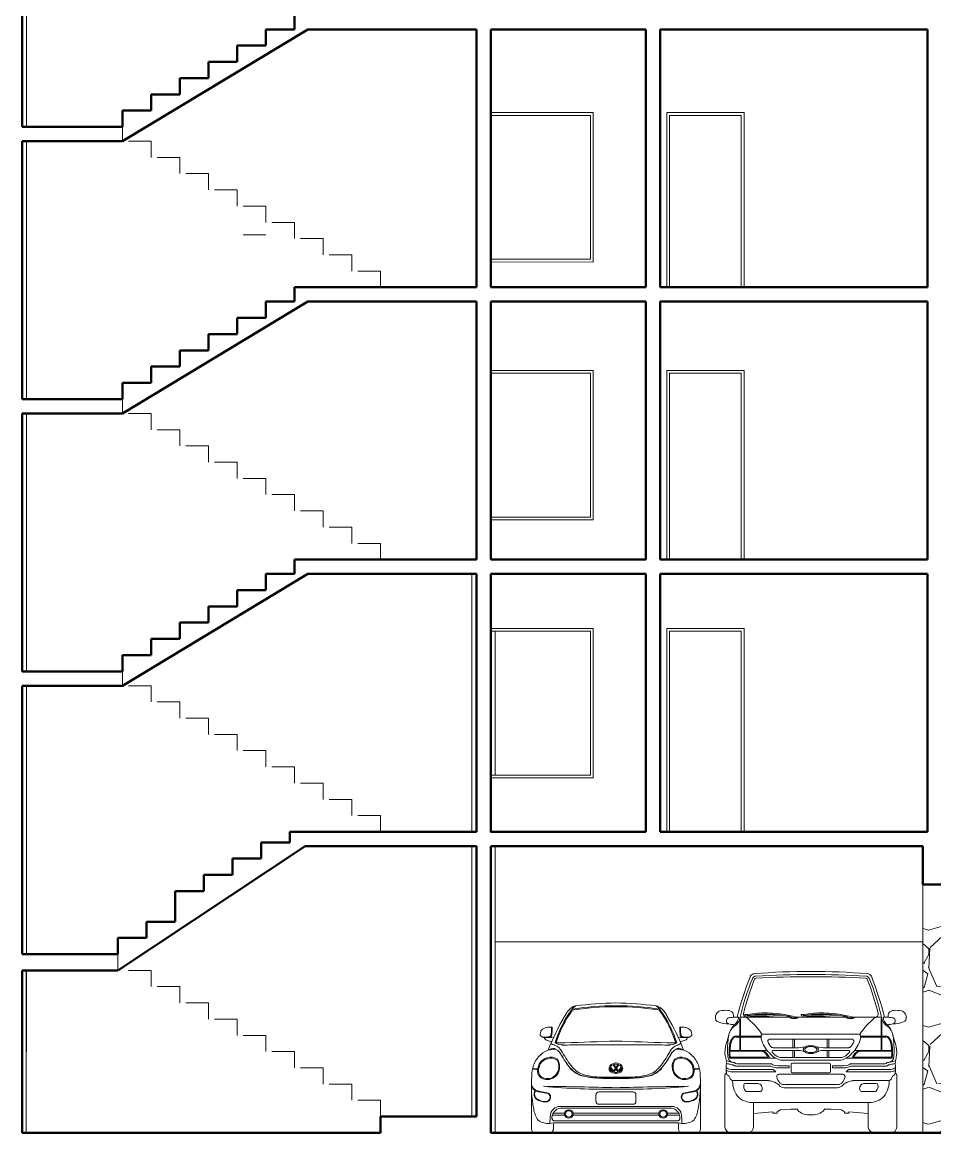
# Model space of a CAD drawing. Header units: millimetres. Extents: x 42 to 552, y 43 to 535.
# Drawn here: x 299.78 to 309.33, y 479.7 to 491.33 of the extents above; entities that cross this region are included whole.
import ezdxf

# ---------------------------------------------------------------- set-up
doc = ezdxf.new("R2010")
doc.units = ezdxf.units.MM
doc.header["$LTSCALE"] = 0.75
doc.header["$MEASUREMENT"] = 0
doc.linetypes.add('HIDDEN2', pattern=[4.7625, 3.175, -1.5875])
for name, color, linetype, lineweight in [('Linhas', 7, 'Continuous', 15), ('Linhas finas', 7, 'Continuous', 0), ('Paredes', 7, 'Continuous', 50), ('Traçejado', 250, 'HIDDEN2', 0)]:
    doc.layers.add(name, color=color, linetype=linetype, lineweight=lineweight)

# ---------------------------------------------------------------- blocks, each defined once
blk = doc.blocks.new('BeetleF')
for p, q in [((0.045, 0.968), (0.097, 0.951)), ((0.06, 0.998), (0.115, 0.993)), ((1.48, 0.998), (1.425, 0.993)), ((1.496, 0.968), (1.443, 0.951)), ((0.306, 0.921), (0.77, 0.921)), ((1.234, 0.921), (0.77, 0.921)), ((0.764, 0.676), (0.74, 0.712)), ((0.77, 0.684), (0.749, 0.716)), ((0.77, 0.684), (0.792, 0.716)), ((0.776, 0.676), (0.801, 0.712)), ((0.738, 0.639), (0.71, 0.679)), ((0.744, 0.646), (0.714, 0.69)), ((0.744, 0.646), (0.764, 0.676)), ((0.748, 0.635), (0.77, 0.667)), ((0.77, 0.676), (0.764, 0.676)), ((0.77, 0.676), (0.776, 0.676)), ((0.792, 0.635), (0.77, 0.667)), ((0.796, 0.646), (0.776, 0.676)), ((0.796, 0.646), (0.826, 0.69)), ((0.803, 0.639), (0.83, 0.679)), ((-0.115, 0.492), (-0.115, 0.038)), ((0.629, 0.571), (0.77, 0.571)), ((0.629, 0.57), (0.77, 0.57)), ((0.648, 0.581), (0.77, 0.581)), ((0.892, 0.581), (0.77, 0.581)), ((0.912, 0.571), (0.77, 0.571)), ((0.912, 0.57), (0.77, 0.57)), ((1.655, 0.492), (1.655, 0.038)), ((-0.087, 0.414), (-0.078, 0.444)), ((-0.081, 0.412), (-0.073, 0.441)), ((-0.04, 0.43), (0.062, 0.411)), ((-0.039, 0.436), (0.063, 0.416)), ((0.561, 0.327), (0.561, 0.4)), ((0.59, 0.429), (0.77, 0.429)), ((0.951, 0.429), (0.77, 0.429)), ((0.979, 0.327), (0.979, 0.4)), ((1.579, 0.436), (1.478, 0.416)), ((1.58, 0.43), (1.479, 0.411)), ((1.621, 0.412), (1.613, 0.441)), ((1.627, 0.414), (1.618, 0.444)), ((0.192, 0.259), (0.77, 0.259)), ((0.205, 0.277), (0.77, 0.277)), ((0.77, 0.298), (0.59, 0.298)), ((0.77, 0.298), (0.951, 0.298)), ((1.336, 0.277), (0.77, 0.277)), ((1.348, 0.259), (0.77, 0.259)), ((0.105, 0.185), (0.233, 0.185)), ((0.115, 0.207), (0.233, 0.207)), ((0.126, 0.124), (0.77, 0.124)), ((0.32, 0.207), (0.77, 0.207)), ((0.32, 0.185), (0.77, 0.185)), ((1.22, 0.207), (0.77, 0.207)), ((1.22, 0.185), (0.77, 0.185)), ((1.411, 0.124), (0.77, 0.124)), ((1.425, 0.207), (1.307, 0.207)), ((1.435, 0.185), (1.307, 0.185)), ((0.077, 0), (-0.077, 0)), ((0.115, 0.103), (0.115, 0.038)), ((0.165, 0.106), (0.77, 0.106)), ((1.375, 0.106), (0.77, 0.106)), ((1.425, 0.103), (1.425, 0.038)), ((1.463, 0), (1.618, 0))]:
    blk.add_line(p, q)
for centre, radius in [((0.277, 0.197), 0.045), ((1.264, 0.197), 0.045), ((0.277, 0.197), 0.0343), ((1.264, 0.197), 0.0343)]:
    blk.add_circle(centre, radius)
for centre, radius, start, end in [((1.285, 0.581), 1.207, 144.5335, 162.5947), ((1.296, 0.581), 1.207, 144.5335, 162.5947), ((0.404, 1.163), 0.176, 108.7016, 147.6572), ((0.523, 1.116), 0.276, 129.3761, 143.2524), ((0.746, -1.375), 2.694, 89.4794, 99.4887), ((0.746, -1.365), 2.694, 89.4794, 99.2866), ((0.904, -3.416), 4.778, 91.6077, 96.6888), ((0.636, -3.416), 4.778, 83.3112, 88.3923), ((0.795, -1.365), 2.694, 80.7134, 90.5206), ((0.795, -1.375), 2.694, 80.5113, 90.5206), ((1.017, 1.116), 0.276, 36.7476, 50.6239), ((1.136, 1.163), 0.176, 32.3428, 71.2984), ((0.244, 0.581), 1.207, 17.4053, 35.4665), ((0.255, 0.581), 1.207, 17.4053, 35.4665), ((2.227, 0.036), 2.319, 149.3318, 159.0348), ((0.898, 0.861), 0.755, 148.3165, 151.714), ((0.643, 0.861), 0.755, 28.286, 31.6835), ((-0.687, 0.036), 2.319, 20.9652, 30.6682), ((0.045, 1.032), 0.0681, 142.4159, 187.4158), ((0.077, 0.98), 0.127, 78.8985, 132.4281), ((-0.206, 1.09), 0.303, 345.3315, 2.5877), ((-0.454, 1.086), 0.556, 352.3539, 1.8946), ((1.464, 0.98), 0.127, 47.5719, 101.1015), ((1.995, 1.086), 0.556, 178.1054, 187.6461), ((1.747, 1.09), 0.303, 177.4123, 194.6685), ((1.496, 1.032), 0.0681, 352.5842, 37.5841), ((0.018, 1.044), 0.0455, 207.2773, 280.0057), ((0.02, 1.336), 0.334, 266.2265, 280.8184), ((0.051, 0.996), 0.028, 174.2034, 258.2477), ((0.055, 1.326), 0.329, 264.8359, 274.8271), ((0.082, 1.014), 0.00567, 274.8271, 352.3539), ((0.082, 1.014), 0.0151, 274.8271, 352.3539), ((0.114, 0.943), 0.0204, 176.0607, 249.554), ((0.185, 2.254), 1.313, 267.711, 272.289), ((0.215, 1.071), 0.152, 237.5039, 272.2711), ((-1.177, 51.221), 50.298, 271.6117, 272.2185), ((2.717, 51.221), 50.298, 267.7815, 268.3883), ((1.355, 2.254), 1.313, 267.711, 272.289), ((1.326, 1.071), 0.152, 267.7289, 302.4961), ((1.426, 0.943), 0.0204, 290.446, 3.9393), ((1.459, 1.014), 0.0151, 187.6461, 265.1729), ((1.459, 1.014), 0.00567, 187.6461, 265.1729), ((1.485, 1.326), 0.329, 265.1729, 275.1641), ((1.521, 1.336), 0.334, 259.1816, 273.7735), ((1.49, 0.996), 0.028, 281.7523, 5.7966), ((1.523, 1.044), 0.0455, 259.9943, 332.7227), ((0.145, 0.626), 0.251, 130.0639, 161.2123), ((0.111, 0.696), 0.176, 98.6473, 136.3734), ((0.112, 0.832), 0.0509, 53.0871, 133.9985), ((0.112, 0.832), 0.049, 53.0871, 133.9985), ((0.12, 0.747), 0.128, 79.4903, 105.9208), ((0.162, 1.113), 0.197, 253.8058, 259.6756), ((0.072, 0.778), 0.151, 28.2238, 68.8781), ((0.094, 0.77), 0.113, 28.2034, 64.7934), ((0.094, 0.77), 0.114, 28.2034, 64.7934), ((1.069, 1.3), 0.997, 208.5938, 219.0979), ((1.069, 1.3), 0.996, 208.5938, 219.0979), ((0.111, 0.786), 0.114, 28.2034, 33.8628), ((0.196, 3.687), 2.769, 270.3121, 272.28), ((1.086, 1.317), 0.996, 208.5938, 219.0979), ((0.455, 1.317), 0.996, 320.9021, 331.4062), ((1.345, 3.687), 2.769, 267.72, 269.6879), ((0.471, 1.3), 0.996, 320.9021, 331.4062), ((0.471, 1.3), 0.997, 320.9021, 331.4062), ((1.43, 0.786), 0.114, 146.1372, 151.7966), ((1.468, 0.778), 0.151, 111.1219, 151.7762), ((1.446, 0.77), 0.114, 115.2066, 151.7966), ((1.446, 0.77), 0.113, 115.2066, 151.7966), ((1.428, 0.832), 0.0509, 46.0015, 126.9129), ((1.421, 0.747), 0.128, 74.0792, 100.5097), ((1.428, 0.832), 0.049, 46.0015, 126.9129), ((1.378, 1.113), 0.197, 280.3244, 286.1942), ((1.429, 0.696), 0.176, 43.6266, 81.3527), ((1.395, 0.626), 0.251, 18.7877, 49.9361), ((0.226, 0.597), 0.337, 160.9635, 180.2989), ((0.079, 0.662), 0.126, 101.9209, 169.8355), ((0.079, 0.662), 0.116, 101.9209, 169.8355), ((0.09, 0.677), 0.114, 56.2988, 108.587), ((0.09, 0.677), 0.104, 56.2988, 108.587), ((0.122, 0.731), 0.0419, 31.16, 52.4217), ((0.122, 0.731), 0.0513, 31.16, 52.4217), ((0.041, 0.693), 0.131, 330.905, 27.7007), ((0.041, 0.693), 0.14, 330.905, 27.7007), ((1.499, 0.693), 0.14, 152.2993, 209.095), ((1.499, 0.693), 0.131, 152.2993, 209.095), ((1.419, 0.731), 0.0513, 127.5783, 148.84), ((1.419, 0.731), 0.0419, 127.5783, 148.84), ((1.451, 0.677), 0.114, 71.413, 123.7012), ((1.451, 0.677), 0.104, 71.413, 123.7012), ((1.461, 0.662), 0.116, 10.1645, 78.0791), ((1.461, 0.662), 0.126, 10.1645, 78.0791), ((1.314, 0.597), 0.337, 359.7011, 19.0365), ((1.076, 0.493), 1.191, 175.0934, 191.6654), ((-0.054, 0.82), 0.157, 252.2958, 271.8409), ((-0.054, 0.825), 0.157, 252.6765, 271.8409), ((0.063, 0.651), 0.113, 162.7206, 205.8268), ((0.063, 0.651), 0.103, 162.7206, 205.8268), ((0.041, 0.651), 0.0931, 212.0078, 268.1537), ((0.041, 0.651), 0.0837, 212.0078, 268.1537), ((0.054, 0.68), 0.123, 262.1553, 333.1924), ((0.054, 0.68), 0.113, 262.1553, 333.1924), ((0.508, 0.882), 0.3, 224.8444, 255.0071), ((0.508, 0.882), 0.298, 224.8444, 255.0071), ((0.507, 0.846), 0.25, 218.9789, 253.3875), ((0.662, 1.712), 1.143, 258.318, 268.3449), ((0.662, 1.712), 1.141, 258.318, 268.3449), ((0.649, 1.485), 0.904, 256.3782, 269.9549), ((0.892, 1.485), 0.904, 270.0451, 283.6218), ((0.879, 1.712), 1.141, 271.6551, 281.682), ((0.879, 1.712), 1.143, 271.6551, 281.682), ((1.033, 0.846), 0.25, 286.6125, 321.0211), ((1.033, 0.882), 0.298, 284.9929, 315.1556), ((1.033, 0.882), 0.3, 284.9929, 315.1556), ((1.486, 0.68), 0.123, 206.8076, 277.8447), ((1.486, 0.68), 0.113, 206.8076, 277.8447), ((1.5, 0.651), 0.0837, 271.8463, 327.9922), ((1.5, 0.651), 0.0931, 271.8463, 327.9922), ((1.477, 0.651), 0.103, 334.1732, 17.2794), ((1.477, 0.651), 0.113, 334.1732, 17.2794), ((1.594, 0.825), 0.157, 268.1591, 287.3235), ((1.594, 0.82), 0.157, 268.1591, 287.7042), ((0.464, 0.493), 1.191, 348.3346, 4.9066), ((-0.017, 0.528), 0.0977, 180.2317, 204.8704), ((-0.032, 0.514), 0.0839, 188.5265, 225.1725), ((-0.032, 0.514), 0.0783, 200.139, 225.1725), ((-0.438, -42.474), 42.963, 88.3846, 89.3987), ((0.712, 8.073), 7.618, 264.7669, 270.4393), ((1.979, -42.474), 42.963, 90.6013, 91.6154), ((0.829, 8.073), 7.618, 269.5607, 275.2331), ((1.572, 0.514), 0.0783, 314.8275, 339.861), ((1.572, 0.514), 0.0839, 314.8275, 351.4735), ((1.557, 0.528), 0.0977, 335.1296, 359.7683), ((-0.024, 0.53), 0.101, 228.479, 261.2934), ((-0.024, 0.402), 0.0635, 157.7359, 232.2739), ((-0.024, 0.53), 0.095, 228.479, 261.2934), ((-0.024, 0.402), 0.0578, 157.7359, 232.2739), ((0.028, 0.479), 0.156, 234.2897, 272.5004), ((0.028, 0.479), 0.151, 234.2897, 272.5004), ((0.036, 0.374), 0.0453, 268.7319, 344.8984), ((0.036, 0.374), 0.051, 268.7319, 344.8984), ((0.037, 0.374), 0.0441, 344.2261, 56.5994), ((0.037, 0.374), 0.0497, 344.2261, 56.5994), ((0.59, 0.4), 0.0283, 90, 180), ((0.951, 0.4), 0.0283, 0, 90), ((1.503, 0.374), 0.0497, 123.4006, 195.7739), ((1.504, 0.374), 0.051, 195.1016, 271.2681), ((1.503, 0.374), 0.0441, 123.4006, 195.7739), ((1.504, 0.374), 0.0453, 195.1016, 271.2681), ((1.512, 0.479), 0.151, 267.4996, 305.7103), ((1.512, 0.479), 0.156, 267.4996, 305.7103), ((1.565, 0.53), 0.095, 278.7066, 311.521), ((1.565, 0.53), 0.101, 278.7066, 311.521), ((1.565, 0.402), 0.0578, 307.7261, 22.2641), ((1.565, 0.402), 0.0635, 307.7261, 22.2641), ((0.194, 0.291), 0.287, 187.8213, 213.9306), ((0.188, 0.175), 0.104, 123.6744, 167.2169), ((0.2, 0.166), 0.0932, 96.6256, 144.2784), ((0.199, 0.119), 0.158, 88.0346, 116.0092), ((0.209, 0.078), 0.182, 95.3395, 96.14), ((0.59, 0.327), 0.0283, 180, 270), ((0.951, 0.327), 0.0283, 270, 0), ((1.341, 0.119), 0.158, 63.9908, 91.9654), ((1.332, 0.078), 0.182, 83.86, 84.6605), ((1.34, 0.166), 0.0932, 35.7216, 83.3744), ((1.353, 0.175), 0.104, 12.7831, 56.3256), ((1.347, 0.291), 0.287, 326.0694, 352.1787), ((0.062, 0.284), 0.186, 235.2975, 275.5081), ((1.122, 0.084), 1.043, 175.1989, 179.2001), ((0.681, 0.113), 0.601, 171.8694, 174.377), ((0.869, 0.118), 0.77, 176.0489, 177.5257), ((0.128, 0.151), 0.0271, 175.0539, 273.7116), ((0.214, 0.15), 0.115, 141.6102, 169.3951), ((1.413, 0.151), 0.0271, 266.2884, 4.9461), ((1.326, 0.15), 0.115, 10.6049, 38.3898), ((0.671, 0.118), 0.77, 2.6425, 3.9511), ((0.859, 0.113), 0.601, 5.623, 8.1306), ((0.418, 0.084), 1.043, 0.7999, 4.8011), ((1.479, 0.284), 0.186, 264.4919, 304.7025), ((-0.077, 0.038), 0.0378, 180, 270), ((0.077, 0.038), 0.0378, 270, 360), ((0.202, -0.929), 1.035, 92.0512, 96.8043), ((1.338, -0.929), 1.035, 83.1957, 87.9488), ((1.463, 0.038), 0.0378, 180, 270), ((1.618, 0.038), 0.0378, 270, 0)]:
    blk.add_arc(centre, radius, start, end)
blk.add_ellipse((0.77, 0.676), major_axis=(0.0717, 0.0035), ratio=0.761815, start_param=1.533808, end_param=4.675401)
at = {"extrusion": (0, 0, -1)}
blk.add_ellipse((0.77, 0.676), major_axis=(-0.0717, 0.0035), ratio=0.761815, start_param=1.533808, end_param=4.675401, dxfattribs=at)
for points, knots in [([(0.74, 0.712), (0.732, 0.709), (0.726, 0.705), (0.718, 0.696), (0.716, 0.693), (0.714, 0.69)], [2.0484025, 2.0484025, 2.0484025, 2.0484025, 2.4622277, 2.4622277, 2.7112994, 2.7112994, 2.7112994, 2.7112994]), ([(0.77, 0.719), (0.768, 0.719), (0.766, 0.719), (0.759, 0.718), (0.753, 0.717), (0.749, 0.716)], [1.5373636, 1.5373636, 1.5373636, 1.5373636, 1.6414851, 1.6414851, 1.8865934, 1.8865934, 1.8865934, 1.8865934]), ([(0.77, 0.719), (0.772, 0.719), (0.775, 0.719), (0.782, 0.718), (0.787, 0.717), (0.792, 0.716)], [1.5373636, 1.5373636, 1.5373636, 1.5373636, 1.6414851, 1.6414851, 1.8865934, 1.8865934, 1.8865934, 1.8865934]), ([(0.801, 0.712), (0.808, 0.709), (0.815, 0.705), (0.822, 0.696), (0.825, 0.693), (0.826, 0.69)], [2.0484025, 2.0484025, 2.0484025, 2.0484025, 2.4622277, 2.4622277, 2.7112994, 2.7112994, 2.7112994, 2.7112994]), ([(0.71, 0.679), (0.71, 0.675), (0.71, 0.671), (0.713, 0.656), (0.722, 0.646), (0.737, 0.639), (0.737, 0.639), (0.738, 0.639)], [2.991978, 2.991978, 2.991978, 2.991978, 3.28297, 3.28297, 4.103713, 4.103713, 4.12972, 4.12972, 4.12972, 4.12972]), ([(0.83, 0.679), (0.831, 0.675), (0.831, 0.671), (0.827, 0.656), (0.818, 0.646), (0.804, 0.639), (0.803, 0.639), (0.803, 0.639)], [2.991978, 2.991978, 2.991978, 2.991978, 3.28297, 3.28297, 4.103713, 4.103713, 4.12972, 4.12972, 4.12972, 4.12972])]:
    blk.add_open_spline(points, degree=3, knots=knots)
for points in [[(0.748, 0.635), (0.755, 0.633), (0.763, 0.632), (0.77, 0.632)], [(0.792, 0.635), (0.785, 0.633), (0.778, 0.632), (0.77, 0.632)]]:
    blk.add_open_spline(points, degree=3)
blk = doc.blocks.new('RangerF')
for p, q in [((0.008, 1.198), (0.008, 1.011)), ((0.011, 1.209), (0.539, 1.209)), ((0.015, 1.198), (0.015, 1.011)), ((0.612, 1.209), (0.684, 1.209)), ((1.129, 1.209), (0.684, 1.209)), ((1.129, 1.209), (0.895, 1.209)), ((1.489, 1.209), (1.202, 1.209)), ((1.485, 1.198), (1.485, 1.011)), ((1.492, 1.198), (1.492, 1.011)), ((-0.036, 1.011), (0.229, 1.011)), ((-0.036, 1.002), (0.008, 1.002)), ((0.008, 1.002), (0.008, 0.863)), ((0.015, 1.002), (0.229, 1.002)), ((0.015, 1.002), (0.015, 0.863)), ((0.25, 1.033), (0.75, 1.033)), ((0.326, 0.979), (0.751, 0.979)), ((0.562, 0.979), (0.562, 0.891)), ((0.579, 0.979), (0.579, 0.891)), ((1.174, 0.979), (0.748, 0.979)), ((1.25, 1.033), (0.75, 1.033)), ((0.921, 0.979), (0.921, 0.891)), ((0.938, 0.979), (0.938, 0.891)), ((1.536, 1.011), (1.271, 1.011)), ((1.485, 1.002), (1.271, 1.002)), ((1.485, 1.002), (1.485, 0.863)), ((1.492, 1.002), (1.492, 0.863)), ((1.536, 1.002), (1.492, 1.002)), ((-0.097, 0.863), (0.008, 0.863)), ((-0.097, 0.855), (0.222, 0.855)), ((0.015, 0.863), (0.291, 0.863)), ((0.35, 0.862), (0.627, 0.862)), ((0.354, 0.891), (0.619, 0.891)), ((0.562, 0.862), (0.562, 0.788)), ((0.579, 0.862), (0.579, 0.788)), ((1.149, 0.862), (0.873, 0.862)), ((1.146, 0.891), (0.881, 0.891)), ((0.921, 0.862), (0.921, 0.788)), ((0.938, 0.862), (0.938, 0.788)), ((1.485, 0.863), (1.209, 0.863)), ((1.597, 0.855), (1.277, 0.855)), ((1.596, 0.863), (1.492, 0.863)), ((-0.102, 0.782), (0.382, 0.782)), ((-0.094, 0.791), (0.306, 0.791)), ((-0.077, 0.712), (-0.064, 0.712)), ((-0.065, 0.736), (-0.051, 0.736)), ((-0.039, 0.699), (0.33, 0.699)), ((-0.026, 0.723), (0.333, 0.723)), ((0.413, 0.702), (0.524, 0.702)), ((0.435, 0.788), (0.75, 0.788)), ((0.452, 0.759), (0.75, 0.759)), ((0.524, 0.702), (0.524, 0.681)), ((0.545, 0.716), (0.545, 0.641)), ((0.559, 0.73), (0.75, 0.73)), ((1.064, 0.788), (0.75, 0.788)), ((1.048, 0.759), (0.75, 0.759)), ((0.941, 0.73), (0.75, 0.73)), ((0.955, 0.716), (0.955, 0.641)), ((0.976, 0.702), (0.976, 0.681)), ((1.087, 0.702), (0.976, 0.702)), ((1.602, 0.782), (1.118, 0.782)), ((1.526, 0.723), (1.167, 0.723)), ((1.539, 0.699), (1.169, 0.699)), ((1.594, 0.791), (1.194, 0.791)), ((1.565, 0.736), (1.551, 0.736)), ((1.577, 0.712), (1.563, 0.712)), ((-0.149, 0.602), (-0.149, 0.059)), ((-0.137, 0.625), (-0.132, 0.625)), ((-0.088, 0.664), (0.356, 0.664)), ((-0.067, 0.638), (-0.088, 0.638)), ((-0.067, 0.638), (0.382, 0.638)), ((0.356, 0.664), (0.382, 0.638)), ((0.388, 0.681), (0.524, 0.681)), ((0.75, 0.612), (0.416, 0.612)), ((0.559, 0.627), (0.75, 0.627)), ((0.941, 0.627), (0.75, 0.627)), ((0.75, 0.612), (1.084, 0.612)), ((1.112, 0.681), (0.976, 0.681)), ((1.144, 0.664), (1.118, 0.638)), ((1.567, 0.638), (1.118, 0.638)), ((1.588, 0.664), (1.144, 0.664)), ((1.567, 0.638), (1.588, 0.638)), ((1.636, 0.625), (1.632, 0.625)), ((1.649, 0.602), (1.649, 0.059)), ((0.306, 0.546), (-0.064, 0.546)), ((0.065, 0.516), (0.195, 0.516)), ((0.485, 0.504), (0.75, 0.504)), ((0.485, 0.472), (0.75, 0.472)), ((1.014, 0.504), (0.75, 0.504)), ((1.014, 0.472), (0.75, 0.472)), ((1.194, 0.546), (1.564, 0.546)), ((1.435, 0.516), (1.305, 0.516)), ((0.072, 0.433), (0.213, 0.433)), ((1.428, 0.433), (1.287, 0.433)), ((0.149, 0.317), (0.149, 0.203)), ((0.149, 0.317), (0.75, 0.317)), ((0.431, 0.242), (0.398, 0.221)), ((0.539, 0.248), (0.431, 0.242)), ((0.539, 0.248), (0.602, 0.249)), ((1.35, 0.317), (0.75, 0.317)), ((0.961, 0.248), (0.898, 0.249)), ((0.961, 0.248), (1.069, 0.242)), ((1.069, 0.242), (1.102, 0.221)), ((1.35, 0.317), (1.35, 0.203)), ((0.353, 0.221), (0.149, 0.203)), ((0.149, 0.203), (0.149, 0.059)), ((0.353, 0.206), (0.353, 0.221)), ((0.398, 0.206), (0.353, 0.206)), ((0.398, 0.221), (0.398, 0.206)), ((0.714, 0.189), (0.75, 0.189)), ((0.785, 0.189), (0.75, 0.189)), ((1.102, 0.221), (1.102, 0.206)), ((1.102, 0.206), (1.147, 0.206)), ((1.147, 0.221), (1.35, 0.203)), ((1.147, 0.206), (1.147, 0.221)), ((1.35, 0.203), (1.35, 0.059)), ((-0.09, 0), (0.09, 0)), ((1.59, 0), (1.41, 0))]:
    blk.add_line(p, q)
for centre, radius, start, end in [((3.207, 0.409), 3.326, 158.3039, 166.0575), ((0.172, 1.6), 0.0679, 101.8674, 145.4591), ((0.177, 1.599), 0.0414, 95.8789, 151.118), ((0.701, -4.838), 6.526, 89.5681, 94.7713), ((0.721, -7.31), 8.966, 89.8173, 93.5056), ((0.721, -7.31), 8.944, 89.8173, 93.5056), ((0.799, -4.838), 6.526, 85.2287, 90.4319), ((0.779, -7.31), 8.966, 86.4944, 90.1827), ((0.779, -7.31), 8.944, 86.4944, 90.1827), ((1.323, 1.599), 0.0414, 28.882, 84.1211), ((1.328, 1.6), 0.0679, 34.5409, 78.1326), ((-1.707, 0.409), 3.326, 13.9425, 21.6961), ((2.521, 0.631), 2.577, 157.4477, 167.6226), ((2.709, 0.595), 2.742, 158.3151, 166.2575), ((0.177, 1.599), 0.0185, 95.8789, 151.118), ((1.323, 1.599), 0.0185, 28.882, 84.1211), ((-1.209, 0.595), 2.742, 13.7425, 21.6849), ((-1.021, 0.631), 2.577, 12.3774, 22.5523), ((-0.14, 0.959), 0.323, 86.4297, 100.5186), ((-0.124, 1.201), 0.0806, 44.2954, 87.0495), ((1.624, 1.201), 0.0806, 92.9505, 135.7046), ((1.64, 0.959), 0.323, 79.4814, 93.5703), ((-0.202, 1.204), 0.0477, 172.1039, 247.7778), ((-0.13, 1.19), 0.121, 149.6322, 170.381), ((-0.176, 1.208), 0.0726, 108.7497, 143.1922), ((-0.098, 1.17), 0.0348, 148.4433, 226.2762), ((-0.102, 1.178), 0.0275, 90.2465, 157.08), ((-0.034, 0.751), 0.459, 93.1293, 98.5251), ((-0.15, 1.22), 0.0914, 353.6508, 24.116), ((-0.15, 1.254), 0.17, 302.0954, 335.2358), ((-0.034, 0.751), 0.459, 88.4325, 93.1293), ((-0.105, 1.216), 0.0998, 300.8275, 356.1024), ((-0.034, 0.751), 0.459, 86.449, 88.4325), ((0.077, 1.241), 0.0318, 169.6007, 262.0261), ((0.066, 1.232), 0.00761, 97.3991, 262.6009), ((0.215, 3.968), 2.733, 266.8639, 267.407), ((0.215, 3.953), 2.733, 266.8639, 275.0672), ((-0.432, 0.574), 0.812, 34.0864, 51.5406), ((0.088, 1.232), 0.00543, 96.4291, 263.5709), ((0.36, -0.298), 1.56, 96.1586, 100.0853), ((0.36, -0.309), 1.56, 96.1586, 100.0853), ((0.215, 3.968), 2.733, 268.5906, 273.3895), ((0.274, 0.059), 1.196, 73.8328, 93.908), ((0.274, 0.048), 1.196, 78.799, 93.908), ((-0.126, -1.126), 2.432, 74.0301, 74.9075), ((0.541, 1.206), 0.00573, 359.376, 74.4197), ((0.574, 1.306), 0.104, 254.7244, 288.7012), ((0.656, 1.232), 0.00761, 97.3991, 262.6009), ((0.805, 3.968), 2.733, 266.8639, 267.407), ((0.805, 3.953), 2.733, 266.8639, 275.0672), ((0.678, 1.232), 0.00543, 96.4291, 263.5709), ((0.95, -0.298), 1.56, 96.1586, 100.0853), ((0.95, -0.309), 1.56, 96.1586, 100.0853), ((0.805, 3.968), 2.733, 268.5906, 273.3895), ((0.864, 0.059), 1.196, 73.8328, 93.908), ((0.864, 0.048), 1.196, 78.799, 93.908), ((0.464, -1.126), 2.432, 74.0301, 74.9075), ((1.131, 1.206), 0.00573, 359.376, 74.4197), ((1.164, 1.306), 0.104, 254.7244, 288.7012), ((1.932, 0.574), 0.812, 128.4594, 145.9136), ((1.423, 1.241), 0.0318, 277.9739, 10.3993), ((1.65, 1.254), 0.17, 204.7642, 237.9046), ((1.534, 0.751), 0.459, 91.5675, 93.551), ((1.605, 1.216), 0.0998, 183.8976, 239.1725), ((1.534, 0.751), 0.459, 86.8707, 91.5675), ((1.65, 1.22), 0.0914, 155.884, 186.3492), ((1.534, 0.751), 0.459, 81.4749, 86.8707), ((1.602, 1.178), 0.0275, 22.92, 89.7535), ((1.598, 1.17), 0.0348, 313.7238, 31.5567), ((1.676, 1.208), 0.0726, 36.8078, 71.2503), ((1.702, 1.204), 0.0477, 292.2222, 7.8961), ((1.63, 1.19), 0.121, 9.619, 30.3678), ((-0.124, 1.391), 0.25, 247.3885, 273.6314), ((-0.03, 1.442), 0.311, 252.7375, 255.363), ((0.051, 0.99), 0.163, 149.7342, 173.7593), ((-0.03, 1.442), 0.311, 255.363, 265.8829), ((0.21, 0.926), 0.334, 141.9175, 154.0173), ((0.051, 0.99), 0.163, 132.5823, 149.7342), ((1.53, 1.442), 0.311, 274.1171, 284.637), ((1.29, 0.926), 0.334, 25.9827, 38.0825), ((1.449, 0.99), 0.163, 30.2658, 47.4177), ((1.449, 0.99), 0.163, 6.2407, 30.2658), ((1.624, 1.391), 0.25, 266.3686, 292.6115), ((1.53, 1.442), 0.311, 284.637, 287.2625), ((0.155, 0.843), 0.304, 162.8441, 186.3109), ((-0.495, 1.086), 0.39, 336.772, 350.023), ((2.045, 0.776), 2.17, 173.8594, 177.9864), ((0.051, 0.99), 0.163, 169.8344, 173.7593), ((0.057, 0.899), 0.158, 142.2794, 174.0661), ((0.057, 0.899), 0.15, 141.1671, 174.0661), ((-0.038, 0.974), 0.0374, 87.0889, 144.1669), ((-0.038, 0.974), 0.0289, 87.0889, 138.9571), ((0.297, 1.002), 0.0685, 164.49, 197.1381), ((0.258, 0.999), 0.0348, 102.8108, 140.8077), ((0.541, 1.063), 0.32, 194.5767, 225.2805), ((0.32, 0.959), 0.0204, 71.779, 187.5899), ((0.421, 0.996), 0.128, 198.0663, 232.5545), ((1.079, 0.996), 0.128, 307.4455, 341.9337), ((1.18, 0.959), 0.0204, 352.4101, 108.221), ((0.959, 1.063), 0.32, 314.7195, 345.4233), ((1.242, 0.999), 0.0348, 39.1923, 77.1892), ((1.203, 1.002), 0.0685, 342.8619, 15.51), ((1.538, 0.974), 0.0374, 35.8331, 92.9111), ((1.538, 0.974), 0.0289, 41.0429, 92.9111), ((1.443, 0.899), 0.15, 5.9339, 38.8329), ((1.443, 0.899), 0.158, 5.9339, 37.7206), ((1.995, 1.086), 0.39, 189.977, 203.228), ((1.449, 0.99), 0.163, 6.2407, 10.1656), ((-0.546, 0.776), 2.17, 2.0136, 6.1406), ((1.345, 0.843), 0.304, 353.6891, 17.1559), ((0.204, 0.852), 0.326, 179.9438, 192.2547), ((0.419, 0.843), 0.524, 172.1144, 186.6665), ((0.419, 0.843), 0.516, 172.1144, 185.8203), ((0.221, 0.783), 0.0805, 53.0378, 89.3482), ((0.221, 0.783), 0.072, 53.0378, 89.3482), ((0.076, 0.639), 0.276, 33.4657, 47.0604), ((0.076, 0.639), 0.285, 30.3159, 47.0604), ((0.48, 0.973), 0.214, 219.9874, 245.4111), ((0.352, 0.904), 0.0131, 228.5336, 278.0366), ((0.359, 0.85), 0.015, 124.4633, 245.0736), ((0.449, 0.909), 0.12, 217.0046, 245.0702), ((0.594, 1.328), 0.438, 273.2427, 286.151), ((0.625, 0.736), 0.126, 63.1152, 90.9425), ((0.906, 1.328), 0.438, 253.849, 266.7573), ((0.875, 0.736), 0.126, 89.0575, 116.8848), ((1.051, 0.909), 0.12, 294.9298, 322.9954), ((1.02, 0.973), 0.214, 294.5889, 320.0126), ((1.148, 0.904), 0.0131, 261.9634, 311.4664), ((1.141, 0.85), 0.015, 294.9264, 55.5367), ((1.424, 0.639), 0.285, 132.9396, 149.6841), ((1.424, 0.639), 0.276, 132.9396, 146.5343), ((1.278, 0.783), 0.0805, 90.6518, 126.9622), ((1.278, 0.783), 0.072, 90.6518, 126.9622), ((1.081, 0.843), 0.516, 354.1797, 7.8856), ((1.081, 0.843), 0.524, 353.3335, 7.8856), ((1.296, 0.852), 0.326, 347.7453, 0.0562), ((135.999, 33.689), 140.061, 193.57723, 193.60083), ((0.158, 0.68), 0.295, 171.4259, 190.8369), ((-0.051, 0.74), 0.0839, 170.7676, 190.6), ((-0.058, 0.959), 0.219, 249.868, 264.1886), ((-0.071, 0.935), 0.219, 253.4706, 264.1886), ((-0.053, 0.797), 0.0643, 190.9653, 228.3781), ((-0.047, 0.822), 0.0879, 236.6021, 258.4801), ((-0.06, 0.798), 0.0879, 247.5411, 258.4801), ((-0.039, 0.729), 0.0297, 214.8375, 270.1045), ((-0.026, 0.753), 0.0297, 214.8375, 270.1045), ((0.404, 0.834), 0.154, 241.41, 264.0166), ((0.399, 0.814), 0.112, 233.721, 277.1643), ((0.468, 0.915), 0.157, 240.5042, 264.0514), ((0.437, 0.861), 0.0732, 237.7445, 268.7408), ((0.559, 0.716), 0.0143, 90, 180), ((0.941, 0.716), 0.0143, 0, 90), ((1.032, 0.915), 0.157, 275.9486, 299.4958), ((1.063, 0.861), 0.0732, 271.2592, 302.2555), ((1.101, 0.814), 0.112, 262.8357, 306.279), ((1.096, 0.834), 0.154, 275.9834, 298.59), ((1.526, 0.753), 0.0297, 269.8955, 325.1625), ((1.539, 0.729), 0.0297, 269.8955, 325.1625), ((1.547, 0.822), 0.0879, 281.5199, 303.3979), ((1.56, 0.798), 0.0879, 281.5199, 292.4589), ((1.558, 0.959), 0.219, 275.8114, 290.132), ((1.571, 0.935), 0.219, 275.8114, 286.5294), ((1.553, 0.797), 0.0643, 311.6219, 349.0347), ((1.341, 0.68), 0.295, 349.1631, 8.5741), ((-134.499, 33.689), 140.061, 346.39917, 346.42277), ((1.551, 0.74), 0.0839, 349.4, 9.2324), ((-0.126, 0.604), 0.0234, 116.3649, 185.206), ((-0.076, 0.771), 0.108, 235.4917, 263.2885), ((-0.076, 0.745), 0.108, 236.1697, 263.2885), ((0.158, 0.68), 0.295, 190.8369, 194.2664), ((-0.15, 0.555), 0.0569, 11.3927, 67.4518), ((0.416, 0.587), 0.0248, 90.2284, 176.2896), ((0.512, 0.606), 0.121, 188.2656, 224.3697), ((0.559, 0.641), 0.0143, 180, 270), ((0.941, 0.641), 0.0143, 270, 0), ((0.988, 0.606), 0.121, 315.6303, 351.7344), ((1.083, 0.587), 0.0248, 3.7104, 89.7716), ((1.576, 0.771), 0.108, 276.7115, 304.5083), ((1.576, 0.745), 0.108, 276.7115, 303.8303), ((1.65, 0.555), 0.0569, 112.5482, 168.6073), ((1.341, 0.68), 0.295, 345.7336, 349.1631), ((1.626, 0.604), 0.0234, 354.794, 63.6351), ((-0.062, 0.581), 0.0349, 204.3845, 272.8467), ((0.177, 0.536), 0.246, 178.7084, 223.9257), ((0.066, 0.498), 0.0187, 92.8959, 177.046), ((0.132, 0.49), 0.0851, 174.2968, 215.0845), ((0.188, 0.464), 0.0527, 33.3964, 82.2645), ((0.178, 0.463), 0.0617, 349.7995, 29.144), ((0.295, 0.369), 0.177, 42.6306, 86.2541), ((0.512, 0.574), 0.121, 222.3055, 224.3697), ((0.48, 0.598), 0.0945, 234.646, 273.4939), ((0.48, 0.566), 0.0945, 234.646, 273.4939), ((1.02, 0.598), 0.0945, 266.5061, 305.354), ((1.02, 0.566), 0.0945, 266.5061, 305.354), ((1.205, 0.369), 0.177, 93.7459, 137.3694), ((0.988, 0.574), 0.121, 315.6303, 317.6945), ((1.322, 0.463), 0.0617, 150.856, 190.2005), ((1.312, 0.464), 0.0527, 97.7355, 146.6036), ((1.434, 0.498), 0.0187, 2.954, 87.1041), ((1.368, 0.49), 0.0851, 324.9155, 5.7032), ((1.323, 0.536), 0.246, 316.0743, 1.2916), ((1.562, 0.581), 0.0349, 267.1533, 335.6155), ((0.141, 0.548), 0.231, 232.2304, 274.205), ((0.077, 0.448), 0.016, 206.2498, 252.605), ((0.215, 0.457), 0.0244, 265.0713, 347.6419), ((1.285, 0.457), 0.0244, 192.3581, 274.9287), ((1.358, 0.548), 0.231, 265.795, 307.7696), ((1.423, 0.448), 0.016, 287.395, 333.7502), ((0.717, 0.328), 0.139, 214.3957, 269.0513), ((0.783, 0.328), 0.139, 270.9487, 325.6043), ((-0.087, 0.063), 0.0626, 183.3948, 267.4505), ((0.087, 0.063), 0.0626, 272.5495, 356.6052), ((1.413, 0.063), 0.0626, 183.3948, 267.4505), ((1.587, 0.063), 0.0626, 272.5495, 356.6052)]:
    blk.add_arc(centre, radius, start, end)
for centre, major_axis, ratio, start_param, end_param in [((0.575, 1.205), (0.0417, 0), 0.196794, 2.403501, 7.512188), ((1.165, 1.205), (0.0417, 0), 0.196794, 2.403501, 7.512188), ((0.757, 0.871), (0.0713, 0), 0.454085, 1.672065, 4.61112)]:
    blk.add_ellipse(centre, major_axis=major_axis, ratio=ratio, start_param=start_param, end_param=end_param)
at = {"extrusion": (0, 0, -1)}
blk.add_ellipse((0.743, 0.871), major_axis=(-0.0713, 0), ratio=0.454085, start_param=1.672065, end_param=4.61112, dxfattribs=at)
for points in [[(0.75, 0.912), (0.741, 0.912), (0.731, 0.911), (0.703, 0.906), (0.686, 0.899), (0.671, 0.88), (0.668, 0.87), (0.676, 0.853), (0.683, 0.847), (0.702, 0.837), (0.714, 0.833), (0.735, 0.83), (0.742, 0.83), (0.75, 0.83)], [(0.75, 0.912), (0.759, 0.912), (0.768, 0.911), (0.797, 0.906), (0.814, 0.899), (0.829, 0.88), (0.831, 0.87), (0.824, 0.853), (0.817, 0.847), (0.798, 0.837), (0.786, 0.833), (0.765, 0.83), (0.758, 0.83), (0.75, 0.83)]]:
    blk.add_open_spline(points, degree=3, knots=[1.570183, 1.570183, 1.570183, 1.570183, 1.94096, 1.94096, 2.789559, 2.789559, 3.328362, 3.328362, 3.867165, 3.867165, 4.405968, 4.405968, 4.713171, 4.713171, 4.713171, 4.713171])

msp = doc.modelspace()

# ---------------------------------------------------------------- hatches: boundary and pattern name
at = {"layer": 'Linhas finas'}
h = msp.add_hatch(dxfattribs=at)
h.set_pattern_fill('GRAVEL', color=256, scale=0.04)
h.set_pattern_definition([(228.0127875, (-809.640914, -767.67142), (-8.1280000006, -9.1439999994), [0.1366886, -13.53219346]), (184.969741, (-809.732354, -767.773017), (12.1919999952, 1.0160000579), [0.2345619, -23.22161956]), (132.510447, (-809.966034, -767.79334), (10.1600000043, -11.175999996), [0.1653926, -16.3738891]), (267.273689, (-810.362274, -768.047337), (1.0160000021, 20.3199999999), [0.2136018, -21.146575]), (292.8336542, (-810.372434, -768.260697), (-5.0800000004, 12.1919999998), [0.2094535, -20.7359231]), (357.273689, (-810.291154, -768.453737), (-20.3199999999, 1.0160000021), [0.2136018, -21.146575]), (37.6942405, (-810.077794, -768.463897), (-13.2079999994, -10.16000000076), [0.28247746, -27.9652461]), (72.2553284, (-809.854274, -768.291177), (7.1120000019, 22.3519999994), [0.2666878, -26.40210264]), (121.4295656, (-809.772994, -768.037177), (-8.1280000012, 13.2079999993), [0.2143252, -21.2182183]), (175.2363583, (-809.884754, -767.8543), (11.176, -1.0160000018), [0.2446853, -11.9895748]), (222.3974378, (-810.128594, -767.833977), (-12.1919999996, -11.1760000004), [0.31643117, -31.326709]), (138.814075, (-809.35643, -768.0575), (-7.1119999996, 6.0960000005), [0.1080018, -10.6922263]), (171.4692344, (-809.437714, -767.986377), (13.2080000004, -2.0319999977), [0.2054728, -20.3418556]), (225, (-809.6409, -767.9559), (-1e-16, -1.016), [0.14368374, -1.29315724]), (203.1985905, (-809.71203, -767.83398), (5.08, 2.032), [0.0773765, -7.66024895]), (291.80141, (-809.78315, -767.86446), (-1.016, 3.048), [0.10942625, -5.3619012]), (30.963757, (-809.74251, -767.96606), (3.048, 2.032), [0.17772786, -5.74651926]), (161.565051, (-809.5901, -767.87462), (2.032, -1.016), [0.12851486, -3.08435925]), (16.3895403, (-810.372434, -767.86446), (10.16, 3.048), [0.1800352, -17.82353067]), (70.346176, (-810.199714, -767.81366), (-4.0640000004, -11.176), [0.1510396, -14.9528863]), (293.1985905, (-809.59011, -767.67142), (-2.032, 5.08), [0.15475204, -7.58287344]), (343.6104597, (-809.529154, -767.81366), (-10.1600000002, 3.0479999993), [0.1800352, -17.82353067]), (339.443955, (-810.37243, -768.49438), (-5.08, 2.032), [0.1736141, -8.5070937]), (294.7751406, (-810.209874, -768.55534), (-5.080000006, 11.1759999973), [0.14546885, -14.40143735]), (66.8014095, (-809.57995, -768.68742), (2.032, 5.08), [0.15475204, -7.58287344]), (17.3540246, (-809.518994, -768.54518), (-13.2079999997, -4.0640000009), [0.1703131, -16.8609504]), (69.443955, (-810.0778, -768.68742), (-2.032, -5.08), [0.08680704, -8.59390077]), (101.309932, (-809.64091, -768.68742), (-1.016, 4.064), [0.05180584, -5.128798]), (165.963757, (-809.65107, -768.63662), (3.048, -1.016), [0.2094535, -3.97962184]), (186.009006, (-809.854274, -768.58582), (10.16, 1.0160000005), [0.1941068, -19.21654595]), (303.690068, (-809.74251, -768.0575), (-1.016, 2.032), [0.14652955, -3.51671054]), (353.1572266, (-809.661234, -768.179417), (17.2720000001, -2.0319999991), [0.2558227, -25.3264036]), (60.945396, (-809.40723, -768.2099), (-4.064, -7.112), [0.1046033, -10.3557569]), (90, (-809.3564, -768.1185), (-1.016, 1.016), [0.06096, -0.95504]), (120.256437, (-809.874594, -768.55534), (4.0639999995, -7.1120000003), [0.1411468, -13.9735763]), (48.0127875, (-809.945714, -768.43342), (8.1280000007, 9.1439999994), [0.27337715, -13.3955049]), (0, (-809.7628, -768.2302), (1.016, 1.016), [0.26416, -0.75184]), (325.3048465, (-809.498674, -768.23022), (10.1600000038, -7.1119999945), [0.1606438, -15.9037267]), (254.054604, (-809.3666, -768.32166), (-1.016, -4.064), [0.14793163, -7.24866]), (207.6459754, (-809.407234, -768.463897), (-19.3040000007, -10.1599999987), [0.24085804, -23.84498577]), (175.4260787, (-809.620594, -768.575657), (-13.208, 1.016), [0.2548118, -25.2263386])])
h.paths.add_polyline_path([(309.45, 482.151), (309.203, 482.151), (309.203, 479.701), (309.45, 479.701)])
h.paths.add_polyline_path([(312.194, 482.151), (311.944, 482.151), (311.944, 479.701), (312.094, 479.701)])
h.paths.add_polyline_path([(317.993, 482.151), (317.743, 482.151), (317.743, 479.701), (317.999, 479.701)])

# ---------------------------------------------------------------- linework, layer by layer
at = {"layer": 'Linhas'}
for p, q in [((299.823, 490.231), (299.823, 492.931)), ((306.523, 488.551), (306.523, 490.381)), ((306.523, 490.381), (307.333, 490.381)), ((306.553, 488.551), (306.553, 490.351)), ((306.553, 490.351), (307.303, 490.351)), ((307.303, 490.351), (307.303, 488.551)), ((307.333, 490.381), (307.333, 488.551)), ((299.823, 487.381), (299.823, 490.081)), ((306.523, 485.701), (306.523, 487.681)), ((306.523, 487.681), (307.333, 487.681)), ((307.333, 487.681), (307.333, 485.701)), ((306.553, 485.701), (306.553, 487.651)), ((306.553, 487.651), (307.303, 487.651)), ((307.303, 487.651), (307.303, 485.701)), ((299.823, 484.531), (299.823, 487.231)), ((304.482, 482.851), (304.482, 485.551)), ((304.727, 483.447), (304.727, 484.951)), ((306.523, 482.851), (306.523, 484.981)), ((306.523, 484.981), (307.333, 484.981)), ((306.553, 482.851), (306.553, 484.951)), ((306.553, 484.951), (307.303, 484.951)), ((307.303, 484.951), (307.303, 482.851)), ((307.333, 484.981), (307.333, 482.851)), ((299.823, 481.571), (299.823, 484.381)), ((304.482, 479.871), (304.482, 482.701)), ((304.727, 482.701), (304.727, 479.701)), ((299.82, 481.401), (299.82, 479.701)), ((299.82, 479.701), (299.823, 481.401))]:
    msp.add_line(p, q, dxfattribs=at)
for points in [[(304.681, 490.381), (305.754, 490.381), (305.754, 488.816), (304.68, 488.817)], [(304.681, 490.351), (305.724, 490.351), (305.724, 488.846), (304.681, 488.846)], [(304.681, 487.681), (305.754, 487.681), (305.754, 486.116), (304.68, 486.117)], [(304.681, 487.651), (305.724, 487.651), (305.724, 486.146), (304.681, 486.146)], [(304.681, 484.981), (305.754, 484.981), (305.754, 483.416), (304.68, 483.417)], [(304.681, 484.951), (305.724, 484.951), (305.724, 483.446), (304.681, 483.446)]]:
    msp.add_lwpolyline(points, close=True, dxfattribs=at)
at = {"layer": 'Linhas finas'}
for p, q in [((300.827, 490.081), (300.827, 490.231)), ((300.827, 487.231), (300.827, 487.381)), ((300.827, 484.381), (300.827, 484.531)), ((304.727, 481.701), (309.203, 481.701))]:
    msp.add_line(p, q, dxfattribs=at)
at = {"layer": 'Linhas finas', "lineweight": 20}
msp.add_line((309.203, 479.701), (309.203, 482.701), dxfattribs=at)
at = {"layer": 'Paredes'}
for p, q in [((299.777, 492.931), (299.777, 490.231)), ((302.627, 491.401), (302.627, 491.251)), ((300.827, 490.081), (302.765, 491.251)), ((302.327, 491.251), (302.327, 491.081)), ((302.627, 491.251), (302.327, 491.251)), ((302.627, 491.251), (302.516, 491.251)), ((304.531, 491.251), (302.765, 491.251)), ((304.531, 488.551), (304.531, 491.251)), ((304.681, 491.251), (304.681, 488.551)), ((304.681, 491.251), (306.303, 491.251)), ((306.303, 488.551), (306.303, 491.251)), ((306.453, 491.251), (309.253, 491.251)), ((306.453, 491.251), (306.453, 488.551)), ((309.253, 488.551), (309.253, 491.251)), ((302.327, 491.081), (302.027, 491.081)), ((302.027, 491.081), (302.027, 490.911)), ((302.027, 490.911), (301.727, 490.911)), ((301.727, 490.911), (301.727, 490.741)), ((301.727, 490.741), (301.427, 490.741)), ((301.427, 490.741), (301.427, 490.571)), ((301.427, 490.571), (301.127, 490.571)), ((301.127, 490.571), (301.127, 490.401)), ((301.127, 490.401), (300.827, 490.401)), ((300.827, 490.401), (300.827, 490.231)), ((300.827, 490.231), (299.777, 490.231)), ((299.777, 490.081), (299.777, 487.381)), ((300.827, 490.081), (299.777, 490.081)), ((304.531, 488.551), (302.627, 488.551)), ((302.627, 488.551), (302.627, 488.401)), ((304.681, 488.551), (306.303, 488.551)), ((306.453, 488.551), (309.253, 488.551)), ((300.827, 487.231), (302.765, 488.401)), ((302.327, 488.401), (302.327, 488.231)), ((302.627, 488.401), (302.327, 488.401)), ((302.627, 488.401), (302.516, 488.401)), ((304.531, 488.401), (302.765, 488.401)), ((304.531, 485.701), (304.531, 488.401)), ((304.681, 488.401), (304.681, 485.701)), ((304.681, 488.401), (306.303, 488.401)), ((306.303, 485.701), (306.303, 488.401)), ((306.453, 488.401), (309.253, 488.401)), ((306.453, 488.401), (306.453, 485.701)), ((309.253, 485.701), (309.253, 488.401)), ((302.327, 488.231), (302.027, 488.231)), ((302.027, 488.231), (302.027, 488.061)), ((302.027, 488.061), (301.727, 488.061)), ((301.727, 488.061), (301.727, 487.891)), ((301.727, 487.891), (301.427, 487.891)), ((301.427, 487.891), (301.427, 487.721)), ((301.427, 487.721), (301.127, 487.721)), ((301.127, 487.721), (301.127, 487.551)), ((301.127, 487.551), (300.827, 487.551)), ((300.827, 487.551), (300.827, 487.381)), ((300.827, 487.381), (299.777, 487.381)), ((299.777, 487.231), (299.777, 484.531)), ((300.827, 487.231), (299.777, 487.231)), ((304.531, 485.701), (302.627, 485.701)), ((302.627, 485.701), (302.627, 485.551)), ((304.681, 485.701), (306.303, 485.701)), ((306.453, 485.701), (309.253, 485.701)), ((300.827, 484.381), (302.765, 485.551)), ((302.327, 485.551), (302.327, 485.381)), ((302.627, 485.551), (302.327, 485.551)), ((304.531, 485.551), (302.765, 485.551)), ((304.531, 482.851), (304.531, 485.551)), ((304.681, 485.551), (306.303, 485.551)), ((304.681, 485.551), (304.681, 482.851)), ((306.303, 482.851), (306.303, 485.551)), ((306.453, 485.551), (309.253, 485.551)), ((306.453, 485.551), (306.453, 482.851)), ((309.253, 482.851), (309.253, 485.551)), ((302.327, 485.381), (302.027, 485.381)), ((302.027, 485.381), (302.027, 485.211)), ((302.027, 485.211), (301.727, 485.211)), ((301.727, 485.211), (301.727, 485.041)), ((301.727, 485.041), (301.427, 485.041)), ((301.427, 485.041), (301.427, 484.871)), ((301.427, 484.871), (301.127, 484.871)), ((301.127, 484.871), (301.127, 484.701)), ((301.127, 484.701), (300.827, 484.701)), ((300.827, 484.701), (300.827, 484.531)), ((300.827, 484.531), (299.777, 484.531)), ((299.777, 484.381), (299.777, 482.851)), ((300.827, 484.381), (299.777, 484.381)), ((299.777, 482.851), (299.777, 481.571)), ((302.577, 482.851), (304.531, 482.851)), ((302.577, 482.851), (302.577, 482.741)), ((304.677, 482.851), (306.303, 482.851)), ((306.453, 482.851), (309.253, 482.851)), ((302.74, 482.701), (300.777, 481.401)), ((302.577, 482.741), (302.277, 482.741)), ((302.277, 482.741), (302.277, 482.571)), ((302.74, 482.701), (304.531, 482.701)), ((304.531, 479.871), (304.531, 482.701)), ((304.681, 482.701), (309.203, 482.701)), ((304.681, 482.701), (304.681, 479.701)), ((302.277, 482.571), (301.977, 482.571)), ((301.977, 482.571), (301.977, 482.401)), ((301.977, 482.401), (301.677, 482.401)), ((301.677, 482.401), (301.677, 482.231)), ((301.677, 482.231), (301.377, 482.231)), ((301.377, 482.231), (301.377, 481.911)), ((301.377, 481.911), (301.077, 481.911)), ((301.077, 481.911), (301.077, 481.741)), ((301.077, 481.741), (300.777, 481.741)), ((300.777, 481.741), (300.777, 481.571)), ((300.777, 481.571), (299.777, 481.571)), ((299.777, 481.401), (299.777, 479.701)), ((300.777, 481.401), (299.777, 481.401)), ((303.527, 479.701), (303.527, 479.871)), ((303.527, 479.871), (304.531, 479.871)), ((299.777, 479.701), (303.527, 479.701)), ((304.681, 479.701), (321.557, 479.701))]:
    msp.add_line(p, q, dxfattribs=at)
msp.add_lwpolyline([(309.203, 482.701), (309.203, 482.301), (309.45, 482.301), (309.45, 482.701)], dxfattribs=at)
at = {"layer": 'Traçejado', "ltscale": 0.1}
for p, q in [((301.127, 490.081), (300.827, 490.081)), ((301.127, 489.911), (301.127, 490.081)), ((301.427, 489.911), (301.127, 489.911)), ((301.427, 489.741), (301.427, 489.911)), ((301.727, 489.741), (301.427, 489.741)), ((301.727, 489.571), (301.727, 489.741)), ((302.027, 489.571), (301.727, 489.571)), ((302.027, 489.401), (302.027, 489.571)), ((302.327, 489.401), (302.027, 489.401)), ((302.327, 489.231), (302.327, 489.401)), ((302.627, 489.231), (302.327, 489.231)), ((302.627, 489.061), (302.627, 489.231)), ((302.327, 489.101), (302.027, 489.101)), ((302.927, 489.061), (302.627, 489.061)), ((302.927, 488.891), (302.927, 489.061)), ((303.227, 488.891), (302.927, 488.891)), ((303.227, 488.721), (303.227, 488.891)), ((303.527, 488.721), (303.227, 488.721)), ((303.527, 488.551), (303.527, 488.721)), ((301.127, 487.231), (300.827, 487.231)), ((301.127, 487.061), (301.127, 487.231)), ((301.427, 487.061), (301.127, 487.061)), ((301.427, 486.891), (301.427, 487.061)), ((301.727, 486.891), (301.427, 486.891)), ((301.727, 486.721), (301.727, 486.891)), ((302.027, 486.721), (301.727, 486.721)), ((302.027, 486.551), (302.027, 486.721)), ((302.327, 486.551), (302.027, 486.551)), ((302.327, 486.381), (302.327, 486.551)), ((302.627, 486.381), (302.327, 486.381)), ((302.627, 486.211), (302.627, 486.381)), ((302.927, 486.211), (302.627, 486.211)), ((302.927, 486.041), (302.927, 486.211)), ((303.227, 486.041), (302.927, 486.041)), ((303.227, 485.871), (303.227, 486.041)), ((303.527, 485.871), (303.227, 485.871)), ((303.527, 485.701), (303.527, 485.871)), ((301.127, 484.381), (300.827, 484.381)), ((301.127, 484.211), (301.127, 484.381)), ((301.427, 484.211), (301.127, 484.211)), ((301.427, 484.041), (301.427, 484.211)), ((301.727, 484.041), (301.427, 484.041)), ((301.727, 483.871), (301.727, 484.041)), ((302.027, 483.871), (301.727, 483.871)), ((302.027, 483.701), (302.027, 483.871)), ((302.327, 483.701), (302.027, 483.701)), ((302.327, 483.531), (302.327, 483.701)), ((302.627, 483.531), (302.327, 483.531)), ((302.627, 483.361), (302.627, 483.531)), ((302.927, 483.361), (302.627, 483.361)), ((302.927, 483.191), (302.927, 483.361)), ((303.227, 483.191), (302.927, 483.191)), ((303.227, 483.021), (303.227, 483.191)), ((303.527, 483.021), (303.227, 483.021)), ((303.527, 482.851), (303.527, 483.021)), ((301.127, 481.401), (300.777, 481.401)), ((301.127, 481.231), (301.127, 481.401)), ((301.427, 481.231), (301.127, 481.231)), ((301.427, 481.061), (301.427, 481.231)), ((301.727, 481.061), (301.427, 481.061)), ((301.727, 480.891), (301.727, 481.061)), ((302.027, 480.891), (301.727, 480.891)), ((302.027, 480.721), (302.027, 480.891)), ((302.327, 480.721), (302.027, 480.721)), ((302.327, 480.551), (302.327, 480.721)), ((302.627, 480.551), (302.327, 480.551)), ((302.627, 480.381), (302.627, 480.551)), ((302.927, 480.381), (302.627, 480.381)), ((302.927, 480.211), (302.927, 480.381)), ((303.227, 480.211), (302.927, 480.211)), ((303.227, 480.041), (303.227, 480.211)), ((303.527, 480.041), (303.227, 480.041)), ((303.527, 479.871), (303.527, 480.041))]:
    msp.add_line(p, q, dxfattribs=at)
at = {"layer": 'Traçejado'}
msp.add_line((300.777, 481.401), (300.777, 481.571), dxfattribs=at)

# ---------------------------------------------------------------- block references
at = {"layer": 'Linhas finas'}
for name, p in [('RangerF', (307.281, 479.701)), ('BeetleF', (305.221, 479.701))]:
    msp.add_blockref(name, p, dxfattribs=at)

doc.saveas('drawing.dxf')
